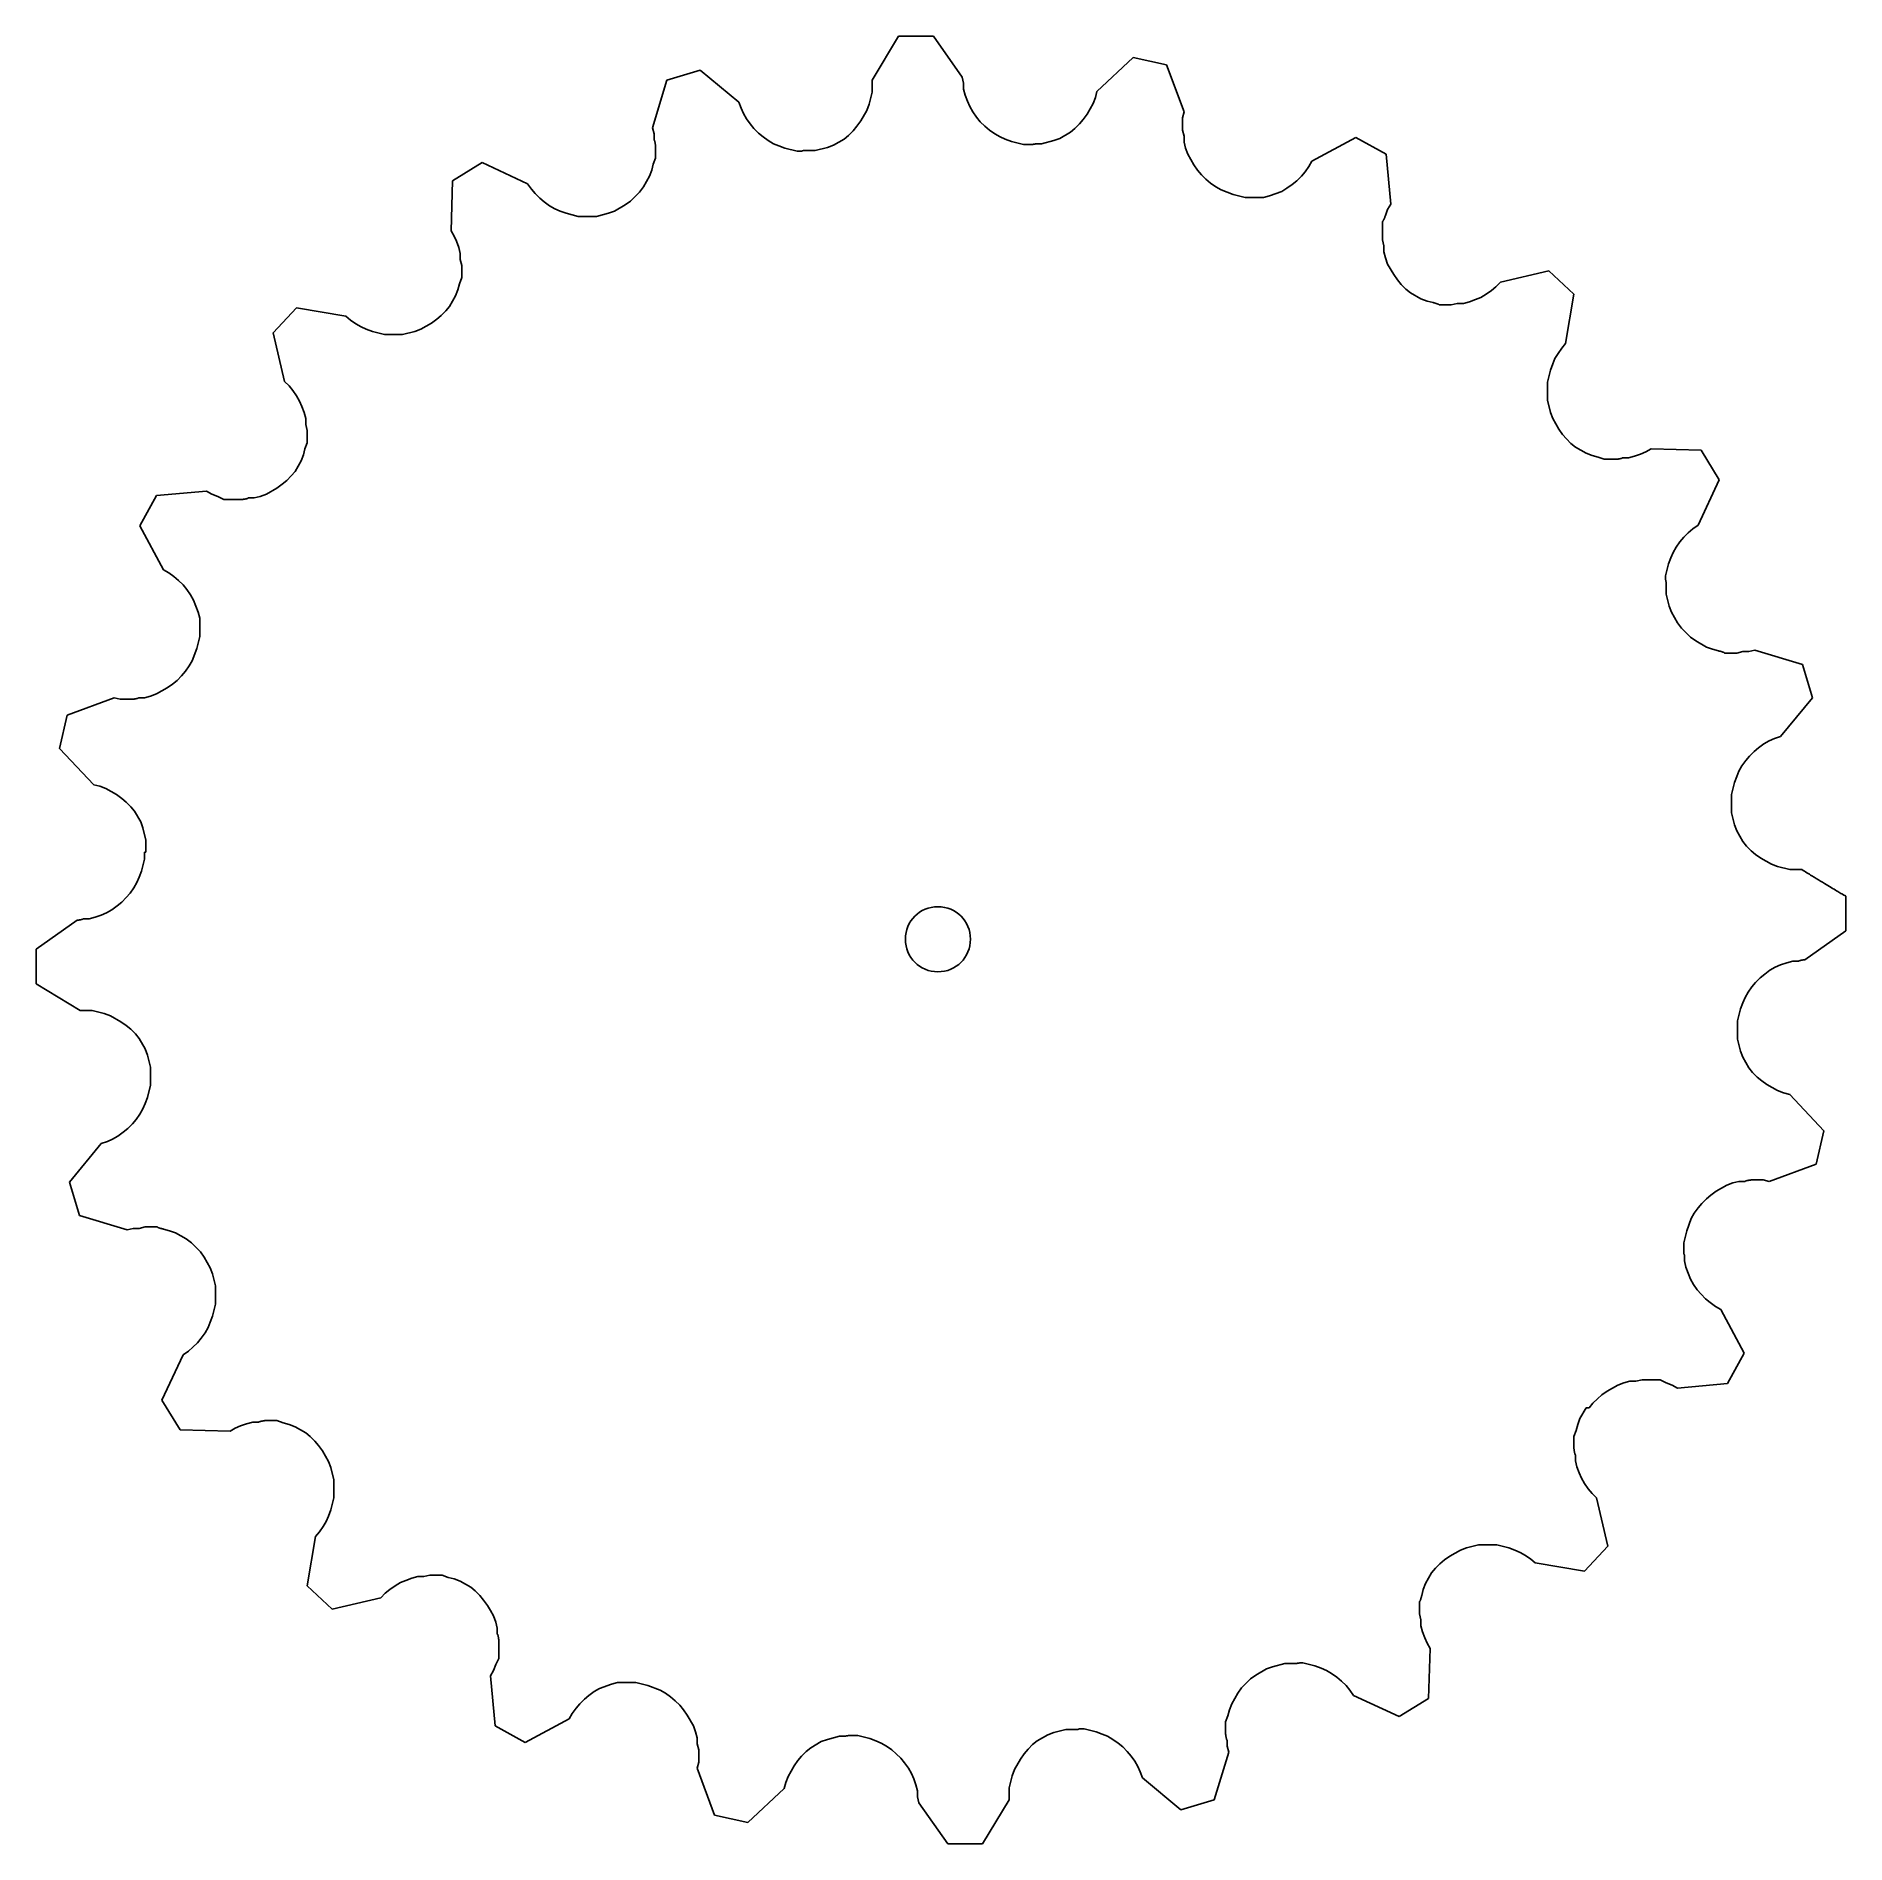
# Model space of a CAD drawing. Header units: millimetres. Extents: x -151.4 to -88.2, y 48.5 to 111.7.
import ezdxf

# ---------------------------------------------------------------- set-up
doc = ezdxf.new("R2010")
doc.units = ezdxf.units.MM
doc.layers.get('0').update_dxf_attribs({"linetype": 'CONTINUOUS'})

msp = doc.modelspace()

# ---------------------------------------------------------------- linework, layer by layer
for p, q in [((-121.285, 111.707), (-122.211, 110.172)), ((-120.068, 111.707), (-121.285, 111.707)), ((-119.063, 110.278), (-120.068, 111.707)), ((-113.083, 110.966), (-114.353, 109.776)), ((-111.919, 110.702), (-113.083, 110.966)), ((-111.31, 109.061), (-111.919, 110.702)), ((-129.381, 110.172), (-129.884, 108.506)), ((-128.217, 110.516), (-129.381, 110.172)), ((-126.868, 109.405), (-128.217, 110.516)), ((-122.211, 110.172), (-122.211, 109.749)), ((-119.01, 110.067), (-119.063, 110.278)), ((-119.01, 109.855), (-119.01, 110.067)), ((-126.788, 109.194), (-126.868, 109.405)), ((-122.211, 109.749), (-122.317, 109.326)), ((-118.957, 109.643), (-119.01, 109.855)), ((-118.877, 109.432), (-118.957, 109.643)), ((-118.798, 109.246), (-118.877, 109.432)), ((-114.406, 109.564), (-114.485, 109.352)), ((-114.353, 109.776), (-114.406, 109.564)), ((-126.709, 109.008), (-126.788, 109.194)), ((-126.603, 108.823), (-126.709, 109.008)), ((-126.471, 108.638), (-126.603, 108.823)), ((-122.396, 109.114), (-122.608, 108.744)), ((-122.317, 109.326), (-122.396, 109.114)), ((-118.692, 109.061), (-118.798, 109.246)), ((-118.56, 108.876), (-118.692, 109.061)), ((-118.428, 108.717), (-118.56, 108.876)), ((-114.829, 108.797), (-114.962, 108.638)), ((-114.697, 108.982), (-114.829, 108.797)), ((-114.485, 109.352), (-114.697, 108.982)), ((-111.363, 108.85), (-111.31, 109.061)), ((-111.363, 108.426), (-111.363, 108.85)), ((-129.884, 108.506), (-129.831, 108.294)), ((-129.831, 108.294), (-129.831, 108.082)), ((-126.339, 108.479), (-126.471, 108.638)), ((-126.18, 108.32), (-126.339, 108.479)), ((-126.021, 108.188), (-126.18, 108.32)), ((-125.836, 108.056), (-126.021, 108.188)), ((-123.031, 108.241), (-123.19, 108.109)), ((-122.873, 108.4), (-123.031, 108.241)), ((-122.74, 108.559), (-122.873, 108.4)), ((-122.608, 108.744), (-122.74, 108.559)), ((-118.269, 108.559), (-118.428, 108.717)), ((-118.11, 108.426), (-118.269, 108.559)), ((-117.925, 108.294), (-118.11, 108.426)), ((-117.74, 108.188), (-117.925, 108.294)), ((-117.554, 108.109), (-117.74, 108.188)), ((-115.279, 108.347), (-115.649, 108.135)), ((-115.12, 108.479), (-115.279, 108.347)), ((-114.962, 108.638), (-115.12, 108.479)), ((-111.31, 108.215), (-111.363, 108.426)), ((-111.31, 108.003), (-111.31, 108.215)), ((-105.304, 108.162), (-106.839, 107.341)), ((-104.246, 107.58), (-105.304, 108.162)), ((-129.778, 107.871), (-129.778, 107.447)), ((-125.651, 107.95), (-125.836, 108.056)), ((-125.465, 107.871), (-125.651, 107.95)), ((-125.254, 107.791), (-125.465, 107.871)), ((-124.83, 107.685), (-125.254, 107.791)), ((-124.195, 107.712), (-124.619, 107.712)), ((-123.772, 107.818), (-124.195, 107.712)), ((-123.561, 107.897), (-123.772, 107.818)), ((-123.19, 108.109), (-123.561, 107.897)), ((-117.343, 108.029), (-117.554, 108.109)), ((-116.919, 107.924), (-117.343, 108.029)), ((-116.708, 107.924), (-116.919, 107.924)), ((-116.284, 107.95), (-116.496, 107.95)), ((-115.861, 108.056), (-116.284, 107.95)), ((-115.649, 108.135), (-115.861, 108.056)), ((-111.257, 107.791), (-111.31, 108.003)), ((-111.178, 107.58), (-111.257, 107.791)), ((-110.966, 107.209), (-111.178, 107.58)), ((-104.087, 105.833), (-104.246, 107.58)), ((-135.837, 107.289), (-136.869, 106.654)), ((-134.25, 106.548), (-135.837, 107.289)), ((-129.91, 107.024), (-129.99, 106.812)), ((-129.858, 107.236), (-129.91, 107.024)), ((-129.778, 107.447), (-129.858, 107.236)), ((-110.834, 107.024), (-110.966, 107.209)), ((-110.702, 106.865), (-110.834, 107.024)), ((-107.077, 106.971), (-107.209, 106.812)), ((-106.945, 107.156), (-107.077, 106.971)), ((-106.839, 107.341), (-106.945, 107.156)), ((-136.869, 106.654), (-136.922, 104.907)), ((-134.117, 106.362), (-134.25, 106.548)), ((-133.985, 106.204), (-134.117, 106.362)), ((-130.334, 106.257), (-130.651, 105.939)), ((-130.202, 106.442), (-130.334, 106.257)), ((-129.99, 106.812), (-130.202, 106.442)), ((-110.543, 106.706), (-110.702, 106.865)), ((-110.384, 106.574), (-110.543, 106.706)), ((-110.199, 106.442), (-110.384, 106.574)), ((-110.014, 106.336), (-110.199, 106.442)), ((-109.591, 106.177), (-110.014, 106.336)), ((-107.897, 106.283), (-108.321, 106.124)), ((-107.712, 106.389), (-107.897, 106.283)), ((-107.527, 106.521), (-107.712, 106.389)), ((-107.368, 106.654), (-107.527, 106.521)), ((-107.209, 106.812), (-107.368, 106.654)), ((-133.826, 106.045), (-133.985, 106.204)), ((-133.668, 105.913), (-133.826, 106.045)), ((-133.482, 105.78), (-133.668, 105.913)), ((-133.297, 105.675), (-133.482, 105.78)), ((-133.112, 105.595), (-133.297, 105.675)), ((-130.837, 105.807), (-131.207, 105.595)), ((-130.651, 105.939), (-130.837, 105.807)), ((-109.167, 106.071), (-109.591, 106.177)), ((-108.532, 106.071), (-109.167, 106.071)), ((-108.321, 106.124), (-108.532, 106.071)), ((-104.272, 105.436), (-104.193, 105.648)), ((-104.193, 105.648), (-104.087, 105.833)), ((-132.9, 105.516), (-133.112, 105.595)), ((-132.477, 105.41), (-132.9, 105.516)), ((-131.842, 105.41), (-132.477, 105.41)), ((-131.419, 105.516), (-131.842, 105.41)), ((-131.207, 105.595), (-131.419, 105.516)), ((-104.378, 104.59), (-104.378, 105.225)), ((-136.922, 104.907), (-136.816, 104.722)), ((-136.816, 104.722), (-136.737, 104.537)), ((-136.737, 104.537), (-136.657, 104.325)), ((-104.325, 104.378), (-104.378, 104.59)), ((-104.325, 104.166), (-104.325, 104.378)), ((-136.657, 104.325), (-136.604, 104.114)), ((-136.604, 104.114), (-136.604, 103.902)), ((-136.604, 103.902), (-136.552, 103.69)), ((-104.272, 103.955), (-104.325, 104.166)), ((-104.193, 103.743), (-104.272, 103.955)), ((-103.981, 103.373), (-104.193, 103.743)), ((-136.552, 103.267), (-136.631, 103.055)), ((-136.552, 103.69), (-136.552, 103.267)), ((-103.849, 103.187), (-103.981, 103.373)), ((-103.717, 103.029), (-103.849, 103.187)), ((-100.251, 103.108), (-100.409, 102.949)), ((-98.557, 103.505), (-100.251, 103.108)), ((-97.684, 102.685), (-98.557, 103.505)), ((-136.763, 102.632), (-136.975, 102.261)), ((-136.684, 102.844), (-136.763, 102.632)), ((-136.631, 103.055), (-136.684, 102.844)), ((-103.558, 102.87), (-103.717, 103.029)), ((-103.399, 102.738), (-103.558, 102.87)), ((-103.029, 102.526), (-103.399, 102.738)), ((-102.817, 102.447), (-103.029, 102.526)), ((-102.606, 102.394), (-102.817, 102.447)), ((-101.124, 102.5), (-101.336, 102.42)), ((-100.939, 102.579), (-101.124, 102.5)), ((-100.753, 102.685), (-100.939, 102.579)), ((-100.568, 102.817), (-100.753, 102.685)), ((-100.409, 102.949), (-100.568, 102.817)), ((-97.975, 100.965), (-97.684, 102.685)), ((-142.319, 102.209), (-143.14, 101.335)), ((-140.6, 101.917), (-142.319, 102.209)), ((-140.441, 101.785), (-140.6, 101.917)), ((-137.266, 101.944), (-137.425, 101.812)), ((-137.107, 102.103), (-137.266, 101.944)), ((-136.975, 102.261), (-137.107, 102.103)), ((-101.971, 102.314), (-102.394, 102.314)), ((-101.759, 102.367), (-101.971, 102.314)), ((-101.547, 102.367), (-101.759, 102.367)), ((-101.336, 102.42), (-101.547, 102.367)), ((-143.14, 101.335), (-142.743, 99.642)), ((-140.256, 101.653), (-140.441, 101.785)), ((-140.07, 101.547), (-140.256, 101.653)), ((-139.885, 101.468), (-140.07, 101.547)), ((-139.674, 101.388), (-139.885, 101.468)), ((-139.25, 101.282), (-139.674, 101.388)), ((-138.615, 101.282), (-139.25, 101.282)), ((-138.192, 101.388), (-138.615, 101.282)), ((-137.98, 101.468), (-138.192, 101.388)), ((-137.61, 101.679), (-137.98, 101.468)), ((-137.425, 101.812), (-137.61, 101.679)), ((-98.346, 100.436), (-98.24, 100.621)), ((-98.24, 100.621), (-98.108, 100.806)), ((-98.108, 100.806), (-97.975, 100.965)), ((-98.61, 99.616), (-98.504, 100.039)), ((-98.504, 100.039), (-98.425, 100.251)), ((-98.425, 100.251), (-98.346, 100.436)), ((-142.743, 99.642), (-142.584, 99.483)), ((-142.584, 99.483), (-142.452, 99.325)), ((-142.452, 99.325), (-142.319, 99.139)), ((-98.61, 98.981), (-98.61, 99.616)), ((-142.319, 99.139), (-142.214, 98.954)), ((-142.214, 98.954), (-142.134, 98.769)), ((-142.134, 98.769), (-142.055, 98.557)), ((-98.504, 98.557), (-98.61, 98.981)), ((-142.055, 98.557), (-142.002, 98.346)), ((-142.002, 98.346), (-142.002, 98.134)), ((-142.002, 98.134), (-141.949, 97.922)), ((-98.425, 98.346), (-98.504, 98.557)), ((-98.213, 97.975), (-98.425, 98.346)), ((-141.949, 97.499), (-142.028, 97.287)), ((-141.949, 97.922), (-141.949, 97.499)), ((-98.081, 97.79), (-98.213, 97.975)), ((-97.949, 97.631), (-98.081, 97.79)), ((-97.79, 97.472), (-97.949, 97.631)), ((-97.631, 97.34), (-97.79, 97.472)), ((-142.161, 96.864), (-142.372, 96.494)), ((-142.081, 97.076), (-142.161, 96.864)), ((-142.028, 97.287), (-142.081, 97.076)), ((-97.261, 97.129), (-97.631, 97.34)), ((-97.049, 97.049), (-97.261, 97.129)), ((-96.838, 96.996), (-97.049, 97.049)), ((-96.626, 96.917), (-96.838, 96.996)), ((-96.203, 96.917), (-96.626, 96.917)), ((-95.779, 96.97), (-95.991, 96.97)), ((-95.568, 97.023), (-95.779, 96.97)), ((-95.356, 97.102), (-95.568, 97.023)), ((-95.171, 97.181), (-95.356, 97.102)), ((-94.986, 97.287), (-95.171, 97.181)), ((-93.239, 97.234), (-94.986, 97.287)), ((-92.604, 96.202), (-93.239, 97.234)), ((-142.663, 96.176), (-142.822, 96.044)), ((-142.505, 96.335), (-142.663, 96.176)), ((-142.372, 96.494), (-142.505, 96.335)), ((-93.345, 94.615), (-92.604, 96.202)), ((-147.214, 95.647), (-147.796, 94.589)), ((-145.468, 95.806), (-147.214, 95.647)), ((-145.283, 95.7), (-145.468, 95.806)), ((-145.071, 95.62), (-145.283, 95.7)), ((-144.859, 95.515), (-145.071, 95.62)), ((-144.224, 95.515), (-144.859, 95.515)), ((-143.801, 95.567), (-144.013, 95.567)), ((-143.589, 95.62), (-143.801, 95.567)), ((-143.378, 95.7), (-143.589, 95.62)), ((-143.007, 95.911), (-143.378, 95.7)), ((-142.822, 96.044), (-143.007, 95.911)), ((-147.796, 94.589), (-146.976, 93.054)), ((-93.848, 94.192), (-93.689, 94.35)), ((-93.689, 94.35), (-93.53, 94.483)), ((-93.53, 94.483), (-93.345, 94.615)), ((-94.298, 93.477), (-94.218, 93.662)), ((-94.218, 93.662), (-94.112, 93.848)), ((-94.112, 93.848), (-93.98, 94.033)), ((-93.98, 94.033), (-93.848, 94.192)), ((-146.976, 93.054), (-146.791, 92.948)), ((-94.483, 92.842), (-94.377, 93.266)), ((-94.377, 93.266), (-94.298, 93.477)), ((-146.791, 92.948), (-146.606, 92.816)), ((-146.606, 92.816), (-146.447, 92.684)), ((-146.447, 92.684), (-146.288, 92.525)), ((-146.288, 92.525), (-146.156, 92.366)), ((-146.156, 92.366), (-146.024, 92.181)), ((-94.456, 92.207), (-94.456, 92.631)), ((-146.024, 92.181), (-145.918, 91.996)), ((-145.918, 91.996), (-145.759, 91.572)), ((-94.351, 91.784), (-94.456, 92.207)), ((-94.271, 91.572), (-94.351, 91.784)), ((-145.759, 91.572), (-145.706, 91.361)), ((-145.706, 91.361), (-145.706, 90.726)), ((-94.059, 91.202), (-94.271, 91.572)), ((-93.927, 91.017), (-94.059, 91.202)), ((-145.706, 90.726), (-145.812, 90.302)), ((-93.61, 90.699), (-93.927, 91.017)), ((-93.424, 90.567), (-93.61, 90.699)), ((-93.054, 90.355), (-93.424, 90.567)), ((-145.971, 89.879), (-146.077, 89.694)), ((-145.812, 90.302), (-145.971, 89.879)), ((-92.842, 90.276), (-93.054, 90.355)), ((-92.631, 90.223), (-92.842, 90.276)), ((-91.996, 90.144), (-92.419, 90.144)), ((-91.784, 90.196), (-91.996, 90.144)), ((-91.572, 90.196), (-91.784, 90.196)), ((-91.361, 90.249), (-91.572, 90.196)), ((-89.694, 89.747), (-91.361, 90.249)), ((-146.5, 89.191), (-146.659, 89.059)), ((-146.341, 89.35), (-146.5, 89.191)), ((-146.209, 89.509), (-146.341, 89.35)), ((-146.077, 89.694), (-146.209, 89.509)), ((-89.35, 88.582), (-89.694, 89.747)), ((-148.696, 88.582), (-150.336, 87.974)), ((-148.484, 88.53), (-148.696, 88.582)), ((-147.638, 88.582), (-147.849, 88.582)), ((-147.426, 88.635), (-147.638, 88.582)), ((-147.214, 88.715), (-147.426, 88.635)), ((-146.844, 88.926), (-147.214, 88.715)), ((-146.659, 89.059), (-146.844, 88.926)), ((-90.461, 87.233), (-89.35, 88.582)), ((-150.336, 87.974), (-150.601, 86.81)), ((-148.061, 88.53), (-148.484, 88.53)), ((-150.601, 86.81), (-149.41, 85.54)), ((-91.546, 86.545), (-91.387, 86.704)), ((-91.387, 86.704), (-91.228, 86.836)), ((-91.228, 86.836), (-91.043, 86.969)), ((-91.043, 86.969), (-90.858, 87.074)), ((-90.858, 87.074), (-90.673, 87.154)), ((-90.673, 87.154), (-90.461, 87.233)), ((-91.996, 85.831), (-91.916, 86.016)), ((-91.916, 86.016), (-91.811, 86.201)), ((-91.811, 86.201), (-91.678, 86.386)), ((-91.678, 86.386), (-91.546, 86.545)), ((-149.41, 85.54), (-149.199, 85.487)), ((-149.199, 85.487), (-148.987, 85.408)), ((-148.987, 85.408), (-148.617, 85.196)), ((-92.181, 85.196), (-92.075, 85.619)), ((-92.075, 85.619), (-91.996, 85.831)), ((-148.617, 85.196), (-148.431, 85.064)), ((-148.431, 85.064), (-148.273, 84.931)), ((-148.273, 84.931), (-148.114, 84.773)), ((-148.114, 84.773), (-147.982, 84.614)), ((-92.181, 84.561), (-92.181, 85.196)), ((-147.982, 84.614), (-147.77, 84.243)), ((-147.77, 84.243), (-147.69, 84.032)), ((-92.075, 84.138), (-92.181, 84.561)), ((-91.996, 83.926), (-92.075, 84.138)), ((-147.69, 84.032), (-147.585, 83.608)), ((-147.585, 83.608), (-147.585, 83.185)), ((-91.784, 83.555), (-91.996, 83.926)), ((-91.652, 83.397), (-91.784, 83.555)), ((-147.638, 82.947), (-147.743, 82.524)), ((-147.638, 83.185), (-147.638, 83.159)), ((-147.585, 83.185), (-147.638, 83.185)), ((-147.638, 83.159), (-147.638, 82.947)), ((-91.493, 83.238), (-91.652, 83.397)), ((-91.334, 83.106), (-91.493, 83.238)), ((-91.149, 82.973), (-91.334, 83.106)), ((-90.779, 82.762), (-91.149, 82.973)), ((-147.823, 82.312), (-147.902, 82.127)), ((-147.743, 82.524), (-147.823, 82.312)), ((-90.567, 82.682), (-90.779, 82.762)), ((-90.144, 82.576), (-90.567, 82.682)), ((-89.72, 82.576), (-90.144, 82.576)), ((-148.273, 81.597), (-148.431, 81.439)), ((-148.14, 81.756), (-148.273, 81.597)), ((-148.008, 81.941), (-148.14, 81.756)), ((-147.902, 82.127), (-148.008, 81.941)), ((-88.186, 80.433), (-88.186, 81.65)), ((-149.146, 80.989), (-149.357, 80.91)), ((-148.96, 81.068), (-149.146, 80.989)), ((-148.775, 81.174), (-148.96, 81.068)), ((-148.59, 81.306), (-148.775, 81.174)), ((-148.431, 81.439), (-148.59, 81.306)), ((-149.992, 80.804), (-151.421, 79.798)), ((-149.569, 80.857), (-149.781, 80.857)), ((-149.357, 80.91), (-149.569, 80.857)), ((-89.615, 79.428), (-88.186, 80.433)), ((-151.421, 79.798), (-151.421, 78.581)), ((-91.017, 78.925), (-90.832, 79.058)), ((-90.832, 79.058), (-90.646, 79.163)), ((-90.646, 79.163), (-90.461, 79.243)), ((-90.461, 79.243), (-90.249, 79.322)), ((-90.249, 79.322), (-90.038, 79.375)), ((-90.038, 79.375), (-89.826, 79.375)), ((-151.421, 78.581), (-149.886, 77.655)), ((-91.599, 78.29), (-91.467, 78.475)), ((-91.467, 78.475), (-91.334, 78.634)), ((-91.334, 78.634), (-91.176, 78.793)), ((-91.176, 78.793), (-91.017, 78.925)), ((-91.863, 77.708), (-91.784, 77.92)), ((-91.784, 77.92), (-91.705, 78.105)), ((-91.705, 78.105), (-91.599, 78.29)), ((-149.886, 77.655), (-149.463, 77.655)), ((-149.463, 77.655), (-149.04, 77.549)), ((-149.04, 77.549), (-148.828, 77.47)), ((-148.828, 77.47), (-148.458, 77.258)), ((-148.458, 77.258), (-148.273, 77.126)), ((-91.969, 77.285), (-91.863, 77.708)), ((-91.969, 76.65), (-91.969, 77.285)), ((-148.273, 77.126), (-148.114, 76.994)), ((-148.114, 76.994), (-147.955, 76.835)), ((-147.955, 76.835), (-147.823, 76.676)), ((-147.823, 76.676), (-147.611, 76.306)), ((-91.863, 76.226), (-91.969, 76.65)), ((-147.611, 76.306), (-147.532, 76.094)), ((-147.532, 76.094), (-147.426, 75.671)), ((-91.784, 76.015), (-91.863, 76.226)), ((-91.572, 75.644), (-91.784, 76.015)), ((-147.426, 75.671), (-147.426, 75.036)), ((-91.44, 75.486), (-91.572, 75.644)), ((-91.281, 75.327), (-91.44, 75.486)), ((-91.123, 75.195), (-91.281, 75.327)), ((-147.426, 75.036), (-147.532, 74.613)), ((-90.937, 75.062), (-91.123, 75.195)), ((-90.567, 74.851), (-90.937, 75.062)), ((-90.355, 74.771), (-90.567, 74.851)), ((-90.144, 74.718), (-90.355, 74.771)), ((-88.953, 73.448), (-90.144, 74.718)), ((-147.796, 74.03), (-147.929, 73.845)), ((-147.69, 74.216), (-147.796, 74.03)), ((-147.611, 74.401), (-147.69, 74.216)), ((-147.532, 74.613), (-147.611, 74.401)), ((-148.378, 73.395), (-148.564, 73.263)), ((-148.22, 73.528), (-148.378, 73.395)), ((-148.061, 73.686), (-148.22, 73.528)), ((-147.929, 73.845), (-148.061, 73.686)), ((-89.218, 72.284), (-88.953, 73.448)), ((-149.146, 72.999), (-150.257, 71.649)), ((-148.934, 73.078), (-149.146, 72.999)), ((-148.749, 73.157), (-148.934, 73.078)), ((-148.564, 73.263), (-148.749, 73.157)), ((-90.858, 71.676), (-89.218, 72.284)), ((-150.257, 71.649), (-149.913, 70.485)), ((-92.71, 71.332), (-92.34, 71.543)), ((-92.34, 71.543), (-92.128, 71.623)), ((-92.128, 71.623), (-91.916, 71.676)), ((-91.916, 71.676), (-91.705, 71.676)), ((-91.493, 71.729), (-91.07, 71.729)), ((-91.07, 71.729), (-90.858, 71.676)), ((-93.345, 70.75), (-93.213, 70.908)), ((-93.213, 70.908), (-93.054, 71.067)), ((-93.054, 71.067), (-92.895, 71.199)), ((-92.895, 71.199), (-92.71, 71.332)), ((-149.913, 70.485), (-148.246, 69.982)), ((-93.742, 69.956), (-93.583, 70.379)), ((-93.583, 70.379), (-93.477, 70.564)), ((-93.477, 70.564), (-93.345, 70.75)), ((-148.246, 69.982), (-148.034, 70.035)), ((-148.034, 70.035), (-147.823, 70.035)), ((-147.823, 70.035), (-147.611, 70.088)), ((-147.611, 70.088), (-147.188, 70.088)), ((-146.976, 70.009), (-146.764, 69.956)), ((-146.764, 69.956), (-146.553, 69.876)), ((-146.553, 69.876), (-146.182, 69.665)), ((-146.182, 69.665), (-145.997, 69.533)), ((-93.848, 69.533), (-93.742, 69.956)), ((-145.997, 69.533), (-145.68, 69.215)), ((-145.68, 69.215), (-145.547, 69.03)), ((-145.547, 69.03), (-145.336, 68.659)), ((-93.848, 69.321), (-93.848, 69.533)), ((-93.821, 68.898), (-93.821, 69.109)), ((-145.336, 68.659), (-145.256, 68.448)), ((-145.256, 68.448), (-145.15, 68.024)), ((-93.768, 68.686), (-93.821, 68.898)), ((-93.61, 68.263), (-93.768, 68.686)), ((-145.15, 68.024), (-145.15, 67.389)), ((-93.504, 68.077), (-93.61, 68.263)), ((-93.372, 67.892), (-93.504, 68.077)), ((-93.239, 67.733), (-93.372, 67.892)), ((-93.081, 67.575), (-93.239, 67.733)), ((-145.15, 67.389), (-145.256, 66.966)), ((-92.922, 67.442), (-93.081, 67.575)), ((-92.737, 67.31), (-92.922, 67.442)), ((-92.551, 67.204), (-92.737, 67.31)), ((-91.731, 65.67), (-92.551, 67.204)), ((-145.415, 66.569), (-145.521, 66.384)), ((-145.336, 66.754), (-145.415, 66.569)), ((-145.256, 66.966), (-145.336, 66.754)), ((-145.944, 65.881), (-146.103, 65.749)), ((-145.785, 66.04), (-145.944, 65.881)), ((-145.653, 66.199), (-145.785, 66.04)), ((-145.521, 66.384), (-145.653, 66.199)), ((-146.288, 65.617), (-147.029, 64.029)), ((-146.103, 65.749), (-146.288, 65.617)), ((-92.313, 64.611), (-91.731, 65.67)), ((-96.52, 64.347), (-96.15, 64.558)), ((-96.15, 64.558), (-95.938, 64.638)), ((-95.938, 64.638), (-95.726, 64.691)), ((-95.726, 64.691), (-95.515, 64.691)), ((-95.515, 64.691), (-95.303, 64.744)), ((-95.303, 64.744), (-94.668, 64.744)), ((-94.668, 64.744), (-94.456, 64.638)), ((-94.456, 64.638), (-94.245, 64.558)), ((-94.245, 64.558), (-94.059, 64.453)), ((-94.059, 64.453), (-92.313, 64.611)), ((-147.029, 64.029), (-146.394, 62.997)), ((-97.155, 63.765), (-97.023, 63.923)), ((-97.023, 63.923), (-96.864, 64.082)), ((-96.864, 64.082), (-96.705, 64.214)), ((-96.705, 64.214), (-96.52, 64.347)), ((-144.066, 63.209), (-143.854, 63.262)), ((-143.854, 63.262), (-143.642, 63.262)), ((-143.431, 63.315), (-143.007, 63.315)), ((-143.007, 63.315), (-142.796, 63.235)), ((-97.552, 63.183), (-97.473, 63.394)), ((-97.473, 63.394), (-97.261, 63.765)), ((-97.261, 63.765), (-97.155, 63.765)), ((-146.394, 62.997), (-144.648, 62.944)), ((-144.648, 62.944), (-144.463, 63.05)), ((-144.463, 63.05), (-144.277, 63.13)), ((-144.277, 63.13), (-144.066, 63.209)), ((-142.796, 63.235), (-142.584, 63.183)), ((-142.584, 63.183), (-142.372, 63.103)), ((-142.372, 63.103), (-142.002, 62.891)), ((-142.002, 62.891), (-141.843, 62.759)), ((-141.843, 62.759), (-141.684, 62.6)), ((-97.684, 62.759), (-97.605, 62.971)), ((-97.684, 62.336), (-97.684, 62.759)), ((-97.605, 62.971), (-97.552, 63.183)), ((-141.684, 62.6), (-141.552, 62.442)), ((-141.552, 62.442), (-141.42, 62.256)), ((-141.42, 62.256), (-141.208, 61.886)), ((-97.631, 61.913), (-97.631, 62.124)), ((-141.208, 61.886), (-141.129, 61.674)), ((-141.129, 61.674), (-141.023, 61.251)), ((-97.578, 61.701), (-97.631, 61.913)), ((-97.499, 61.489), (-97.578, 61.701)), ((-97.42, 61.304), (-97.499, 61.489)), ((-141.023, 61.251), (-141.023, 60.616)), ((-97.314, 61.119), (-97.42, 61.304)), ((-97.182, 60.934), (-97.314, 61.119)), ((-97.049, 60.775), (-97.182, 60.934)), ((-96.891, 60.616), (-97.049, 60.775)), ((-141.129, 60.193), (-141.208, 59.981)), ((-141.023, 60.616), (-141.129, 60.193)), ((-96.494, 58.923), (-96.891, 60.616)), ((-141.393, 59.611), (-141.526, 59.425)), ((-141.288, 59.796), (-141.393, 59.611)), ((-141.208, 59.981), (-141.288, 59.796)), ((-141.658, 59.267), (-141.949, 57.547)), ((-141.526, 59.425), (-141.658, 59.267)), ((-101.653, 58.79), (-101.441, 58.87)), ((-101.441, 58.87), (-101.018, 58.976)), ((-101.018, 58.976), (-100.383, 58.976)), ((-100.383, 58.976), (-99.96, 58.87)), ((-99.96, 58.87), (-99.748, 58.79)), ((-97.314, 58.05), (-96.494, 58.923)), ((-102.526, 58.155), (-102.367, 58.314)), ((-102.367, 58.314), (-102.209, 58.446)), ((-102.209, 58.446), (-102.023, 58.579)), ((-102.023, 58.579), (-101.653, 58.79)), ((-99.748, 58.79), (-99.563, 58.711)), ((-99.563, 58.711), (-99.378, 58.605)), ((-99.378, 58.605), (-99.192, 58.473)), ((-99.192, 58.473), (-99.034, 58.341)), ((-99.034, 58.341), (-97.314, 58.05)), ((-138.88, 57.547), (-138.695, 57.653)), ((-138.695, 57.653), (-138.509, 57.732)), ((-138.509, 57.732), (-138.298, 57.811)), ((-138.298, 57.811), (-138.086, 57.864)), ((-138.086, 57.864), (-137.874, 57.864)), ((-137.874, 57.864), (-137.663, 57.917)), ((-137.663, 57.917), (-137.239, 57.917)), ((-137.239, 57.917), (-137.028, 57.838)), ((-137.028, 57.838), (-136.816, 57.785)), ((-136.816, 57.785), (-136.604, 57.706)), ((-136.604, 57.706), (-136.234, 57.494)), ((-102.949, 57.415), (-102.87, 57.626)), ((-102.87, 57.626), (-102.658, 57.997)), ((-102.658, 57.997), (-102.526, 58.155)), ((-141.949, 57.547), (-141.076, 56.727)), ((-141.076, 56.727), (-139.383, 57.124)), ((-139.383, 57.124), (-139.224, 57.282)), ((-139.224, 57.282), (-139.065, 57.415)), ((-139.065, 57.415), (-138.88, 57.547)), ((-136.234, 57.494), (-136.075, 57.362)), ((-136.075, 57.362), (-135.917, 57.203)), ((-135.917, 57.203), (-135.784, 57.044)), ((-135.784, 57.044), (-135.652, 56.859)), ((-103.082, 56.568), (-103.082, 56.991)), ((-103.002, 57.203), (-102.949, 57.415)), ((-135.652, 56.859), (-135.546, 56.674)), ((-135.546, 56.674), (-135.44, 56.489)), ((-135.44, 56.489), (-135.361, 56.277)), ((-103.029, 56.356), (-103.082, 56.568)), ((-103.029, 56.145), (-103.029, 56.356)), ((-135.361, 56.277), (-135.308, 56.065)), ((-135.308, 56.065), (-135.308, 55.854)), ((-102.976, 55.933), (-103.029, 56.145)), ((-102.897, 55.721), (-102.976, 55.933)), ((-102.817, 55.536), (-102.897, 55.721)), ((-135.255, 55.642), (-135.255, 55.007)), ((-102.711, 55.351), (-102.817, 55.536)), ((-102.764, 53.605), (-102.711, 55.351)), ((-135.44, 54.584), (-135.546, 54.398)), ((-135.546, 54.398), (-135.387, 52.652)), ((-135.361, 54.795), (-135.44, 54.584)), ((-135.255, 55.007), (-135.361, 54.795)), ((-108.982, 54.293), (-108.797, 54.425)), ((-108.797, 54.425), (-108.426, 54.636)), ((-108.426, 54.636), (-108.215, 54.716)), ((-108.215, 54.716), (-107.791, 54.822)), ((-107.791, 54.822), (-107.368, 54.822)), ((-107.156, 54.848), (-106.733, 54.742)), ((-106.733, 54.742), (-106.521, 54.663)), ((-106.521, 54.663), (-106.336, 54.584)), ((-106.336, 54.584), (-106.151, 54.478)), ((-106.151, 54.478), (-105.966, 54.345)), ((-132.107, 53.71), (-131.921, 53.843)), ((-131.921, 53.843), (-131.736, 53.949)), ((-131.736, 53.949), (-131.313, 54.107)), ((-131.313, 54.107), (-131.101, 54.16)), ((-131.101, 54.16), (-130.466, 54.16)), ((-130.466, 54.16), (-130.043, 54.054)), ((-130.043, 54.054), (-129.619, 53.896)), ((-129.619, 53.896), (-129.434, 53.79)), ((-129.434, 53.79), (-129.249, 53.658)), ((-109.643, 53.419), (-109.432, 53.79)), ((-109.432, 53.79), (-109.299, 53.975)), ((-109.299, 53.975), (-108.982, 54.293)), ((-105.966, 54.345), (-105.807, 54.213)), ((-105.807, 54.213), (-105.648, 54.054)), ((-105.648, 54.054), (-105.516, 53.896)), ((-105.516, 53.896), (-105.384, 53.71)), ((-132.689, 53.075), (-132.556, 53.261)), ((-132.556, 53.261), (-132.424, 53.419)), ((-132.424, 53.419), (-132.265, 53.578)), ((-132.265, 53.578), (-132.107, 53.71)), ((-129.249, 53.658), (-129.09, 53.525)), ((-129.09, 53.525), (-128.932, 53.366)), ((-128.932, 53.366), (-128.799, 53.208)), ((-128.799, 53.208), (-128.667, 53.023)), ((-109.776, 52.996), (-109.723, 53.208)), ((-109.723, 53.208), (-109.643, 53.419)), ((-105.384, 53.71), (-103.796, 52.97)), ((-103.796, 52.97), (-102.764, 53.605)), ((-135.387, 52.652), (-134.329, 52.07)), ((-134.329, 52.07), (-132.794, 52.89)), ((-132.794, 52.89), (-132.689, 53.075)), ((-128.667, 53.023), (-128.455, 52.652)), ((-128.455, 52.652), (-128.376, 52.44)), ((-115.861, 52.414), (-115.438, 52.52)), ((-115.438, 52.52), (-115.014, 52.52)), ((-114.803, 52.546), (-114.379, 52.44)), ((-109.855, 52.784), (-109.776, 52.996)), ((-109.855, 52.361), (-109.855, 52.784)), ((-128.376, 52.44), (-128.323, 52.229)), ((-128.323, 52.229), (-128.323, 52.017)), ((-128.323, 52.017), (-128.27, 51.805)), ((-124.513, 51.753), (-124.354, 51.885)), ((-124.354, 51.885), (-123.984, 52.096)), ((-123.984, 52.096), (-123.772, 52.176)), ((-123.772, 52.176), (-123.349, 52.282)), ((-123.349, 52.282), (-123.137, 52.282)), ((-122.926, 52.308), (-122.714, 52.308)), ((-122.714, 52.308), (-122.291, 52.202)), ((-122.291, 52.202), (-122.079, 52.123)), ((-122.079, 52.123), (-121.894, 52.044)), ((-121.894, 52.044), (-121.708, 51.938)), ((-121.708, 51.938), (-121.523, 51.805)), ((-116.761, 51.832), (-116.602, 51.991)), ((-116.602, 51.991), (-116.443, 52.123)), ((-116.443, 52.123), (-116.073, 52.335)), ((-116.073, 52.335), (-115.861, 52.414)), ((-114.379, 52.44), (-114.168, 52.361)), ((-114.168, 52.361), (-113.983, 52.282)), ((-113.983, 52.282), (-113.797, 52.176)), ((-113.797, 52.176), (-113.612, 52.044)), ((-113.612, 52.044), (-113.453, 51.911)), ((-113.453, 51.911), (-113.295, 51.753)), ((-109.802, 51.938), (-109.802, 52.149)), ((-109.749, 51.726), (-109.802, 51.938)), ((-128.27, 51.382), (-128.323, 51.17)), ((-128.27, 51.805), (-128.27, 51.382)), ((-125.148, 50.879), (-124.936, 51.25)), ((-124.936, 51.25), (-124.804, 51.435)), ((-124.804, 51.435), (-124.672, 51.594)), ((-124.672, 51.594), (-124.513, 51.753)), ((-121.523, 51.805), (-121.364, 51.673)), ((-121.364, 51.673), (-121.206, 51.514)), ((-121.206, 51.514), (-121.073, 51.356)), ((-121.073, 51.356), (-120.941, 51.17)), ((-117.237, 51.118), (-117.025, 51.488)), ((-117.025, 51.488), (-116.893, 51.673)), ((-116.893, 51.673), (-116.761, 51.832)), ((-113.295, 51.753), (-113.162, 51.594)), ((-113.162, 51.594), (-113.03, 51.409)), ((-113.03, 51.409), (-112.924, 51.223)), ((-112.924, 51.223), (-112.845, 51.038)), ((-110.252, 50.059), (-109.749, 51.726)), ((-128.323, 51.17), (-127.714, 49.53)), ((-125.28, 50.456), (-125.227, 50.668)), ((-125.227, 50.668), (-125.148, 50.879)), ((-120.941, 51.17), (-120.835, 50.985)), ((-120.835, 50.985), (-120.756, 50.8)), ((-120.756, 50.8), (-120.677, 50.588)), ((-117.422, 50.483), (-117.316, 50.906)), ((-117.316, 50.906), (-117.237, 51.118)), ((-112.845, 51.038), (-112.766, 50.826)), ((-112.766, 50.826), (-111.416, 49.715)), ((-126.55, 49.265), (-125.28, 50.456)), ((-120.677, 50.588), (-120.624, 50.377)), ((-120.624, 50.377), (-120.624, 50.165)), ((-120.624, 50.165), (-120.571, 49.953)), ((-118.348, 48.525), (-117.422, 50.059)), ((-117.422, 50.059), (-117.422, 50.483)), ((-111.416, 49.715), (-110.252, 50.059)), ((-127.714, 49.53), (-126.55, 49.265)), ((-120.571, 49.953), (-119.565, 48.525)), ((-119.565, 48.525), (-118.348, 48.525))]:
    msp.add_line(p, q)
for points, degree in [([(-129.831, 108.082), (-129.805, 108.082), (-129.778, 107.871)], 2), ([(-124.619, 107.712), (-124.619, 107.685), (-124.83, 107.685)], 2), ([(-116.496, 107.95), (-116.496, 107.924), (-116.708, 107.924)], 2), ([(-104.378, 105.225), (-104.352, 105.225), (-104.272, 105.436)], 2), ([(-102.394, 102.314), (-102.394, 102.341), (-102.606, 102.394)], 2), ([(-95.991, 96.97), (-95.991, 96.943), (-96.203, 96.917)], 2), ([(-144.013, 95.567), (-144.013, 95.541), (-144.224, 95.515)], 2), ([(-94.456, 92.631), (-94.483, 92.631), (-94.483, 92.842)], 2), ([(-92.419, 90.144), (-92.419, 90.17), (-92.631, 90.223)], 2), ([(-147.849, 88.582), (-147.849, 88.556), (-148.061, 88.53)], 2), ([(-88.186, 81.65), (-88.212, 81.65), (-89.72, 82.576)], 2), ([(-121.047, 80.142), (-121.047, 80.777), (-120.544, 81.28), (-119.909, 81.28)], 3), ([(-119.909, 81.28), (-119.274, 81.28), (-118.771, 80.777), (-118.771, 80.142)], 3), ([(-149.781, 80.857), (-149.781, 80.83), (-149.992, 80.804)], 2), ([(-119.909, 79.005), (-120.544, 79.005), (-121.047, 79.507), (-121.047, 80.142)], 3), ([(-118.771, 80.142), (-118.771, 79.507), (-119.274, 79.005), (-119.909, 79.005)], 3), ([(-89.826, 79.375), (-89.826, 79.401), (-89.615, 79.428)], 2), ([(-91.705, 71.676), (-91.705, 71.702), (-91.493, 71.729)], 2), ([(-147.188, 70.088), (-147.188, 70.062), (-146.976, 70.009)], 2), ([(-93.821, 69.109), (-93.848, 69.109), (-93.848, 69.321)], 2), ([(-143.642, 63.262), (-143.642, 63.288), (-143.431, 63.315)], 2), ([(-97.631, 62.124), (-97.658, 62.124), (-97.684, 62.336)], 2), ([(-103.082, 56.991), (-103.055, 56.991), (-103.002, 57.203)], 2), ([(-135.308, 55.854), (-135.282, 55.854), (-135.255, 55.642)], 2), ([(-107.368, 54.822), (-107.368, 54.848), (-107.156, 54.848)], 2), ([(-115.014, 52.52), (-115.014, 52.546), (-114.803, 52.546)], 2), ([(-123.137, 52.282), (-123.137, 52.308), (-122.926, 52.308)], 2), ([(-109.802, 52.149), (-109.829, 52.149), (-109.855, 52.361)], 2)]:
    msp.add_open_spline(points, degree=degree)

doc.saveas('drawing.dxf')
